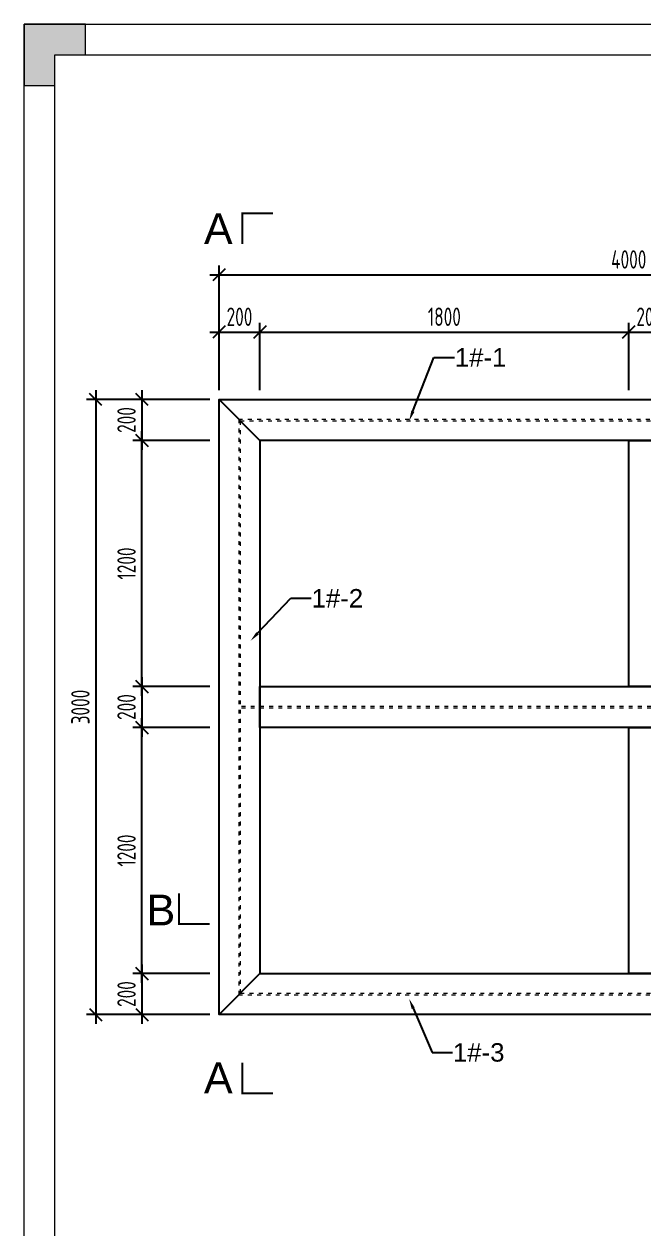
# Model space of a CAD drawing. Header units: millimetres. Extents: x 4 to 2106212, y -117026 to 198097.
# Drawn here: x 1849643 to 1852669, y 184261 to 190137 of the extents above; entities that cross this region are included whole.
import ezdxf
from ezdxf import colors
from ezdxf.entities.mleader import LeaderData, LeaderLine
from ezdxf.math import Vec2, Vec3

# ---------------------------------------------------------------- set-up
doc = ezdxf.new("R2010")
doc.units = ezdxf.units.MM
doc.linetypes.add('CENTER2', pattern=[28.575, 19.05, -3.175, 3.175, -3.175])
for name, color, linetype, lineweight in [('图框', 7, 'Continuous', 13), ('文本', 3, 'Continuous', 13), ('虚线', 1, 'CENTER2', 0)]:
    doc.layers.add(name, color=color, linetype=linetype, lineweight=lineweight)
doc.layers.add('标注', color=9, linetype='Continuous')
doc.layers.add('细实线(绿色)', color=3, linetype='Continuous')
doc.styles.add('Arial', font='arial.ttf')
doc.styles.add('hztxt', font='ros1.shx', dxfattribs={"width": 0.8, "bigfont": 'hztxt.shx'})
doc.styles.get("Standard").update_dxf_attribs({"font": 'arial.ttf'})
doc.dimstyles.new('DIM-30', dxfattribs={"dimscale": 30, "dimtxt": 3, "dimasz": 2, "dimexe": 1.5, "dimexo": 1.5, "dimgap": 1, "dimtad": 1, "dimdec": 1, "dimdsep": 46, "dimtxsty": 'hztxt', "dimblk": 'OBLIQUE', "dimcen": 0, "dimdle": 1.5, "dimclrd": 9, "dimclre": 9, "dimclrt": 2, "dimadec": 1, "dimazin": 0, "dimtfac": 1, "dimtdec": 1, "dimtix": 1, "dimtmove": 2, "dimatfit": 3, "dimldrblk": 'OBLIQUE', "dimfxl": 15, "dimtolj": 1, "dimtzin": 0, "dimarcsym": 1})

# ---------------------------------------------------------------- blocks, each defined once
blk = doc.blocks.new('_Oblique')
at = {"color": 0, "linetype": 'ByBlock', "lineweight": -2}
blk.add_line((-0.5, -0.5), (0.5, 0.5), dxfattribs=at)
blk = doc.blocks.new('*D816')
at = {"color": 9, "lineweight": -2, "transparency": 16777216}
for p, q in [((1849993, 188350.8), (1849993, 185260.8)), ((1850549.6, 188305.8), (1849948, 188305.8)), ((1850549.6, 185305.8), (1849948, 185305.8))]:
    blk.add_line(p, q, dxfattribs=at)
at = {"layer": 'Defpoints', "color": 0, "transparency": 16777216}
for p in [(1850594.6, 188305.8), (1849993, 185305.8), (1850594.6, 185305.8)]:
    blk.add_point(p, dxfattribs=at)
at = {"color": 9, "lineweight": -2, "transparency": 16777216, "xscale": 60, "yscale": 60, "zscale": 60}
for p, rotation in [((1849993, 188305.8), 90), ((1849993, 185305.8), 270)]:
    blk.add_blockref('_Oblique', p, dxfattribs=dict(at, rotation=rotation))
at = {"color": 2, "transparency": 16777216, "insert": (1849918, 186805.8), "char_height": 90, "attachment_point": 5, "rotation": 90, "style": 'hztxt'}
blk.add_mtext('\\A1;3000', dxfattribs=at)
blk = doc.blocks.new('*D800')
at = {"color": 9, "lineweight": -2, "transparency": 16777216}
for p, q in [((1850594.6, 188350.8), (1850594.6, 188958.8)), ((1854594.6, 188350.8), (1854594.6, 188958.8)), ((1850549.6, 188913.8), (1854639.6, 188913.8))]:
    blk.add_line(p, q, dxfattribs=at)
at = {"layer": 'Defpoints', "color": 0, "transparency": 16777216}
for p in [(1854594.6, 188913.8), (1850594.6, 188305.8), (1854594.6, 188305.8)]:
    blk.add_point(p, dxfattribs=at)
at = {"color": 9, "lineweight": -2, "transparency": 16777216, "xscale": 60, "yscale": 60, "zscale": 60, "rotation": 180}
blk.add_blockref('_Oblique', (1850594.6, 188913.8), dxfattribs=at)
at = {"color": 9, "lineweight": -2, "transparency": 16777216, "xscale": 60, "yscale": 60, "zscale": 60}
blk.add_blockref('_Oblique', (1854594.6, 188913.8), dxfattribs=at)
at = {"color": 2, "transparency": 16777216, "insert": (1852594.6, 188988.8), "char_height": 90, "attachment_point": 5, "style": 'hztxt'}
blk.add_mtext('\\A1;4000', dxfattribs=at)
blk = doc.blocks.new('*D817')
at = {"color": 9, "lineweight": -2, "transparency": 16777216}
for p, q in [((1850218.3, 188350.8), (1850218.3, 188060.8)), ((1850549.6, 188305.8), (1850173.3, 188305.8)), ((1850549.6, 188105.8), (1850173.3, 188105.8))]:
    blk.add_line(p, q, dxfattribs=at)
at = {"layer": 'Defpoints', "color": 0, "transparency": 16777216}
for p in [(1850594.6, 188305.8), (1850218.3, 188105.8), (1850594.6, 188105.8)]:
    blk.add_point(p, dxfattribs=at)
at = {"color": 9, "lineweight": -2, "transparency": 16777216, "xscale": 60, "yscale": 60, "zscale": 60}
for p, rotation in [((1850218.3, 188305.8), 90), ((1850218.3, 188105.8), 270)]:
    blk.add_blockref('_Oblique', p, dxfattribs=dict(at, rotation=rotation))
at = {"color": 2, "transparency": 16777216, "insert": (1850143.3, 188205.8), "char_height": 90, "attachment_point": 5, "rotation": 90, "style": 'hztxt'}
blk.add_mtext('\\A1;200', dxfattribs=at)
blk = doc.blocks.new('*D806')
at = {"color": 9, "lineweight": -2, "transparency": 16777216}
for p, q in [((1850549.6, 188634.3), (1850839.6, 188634.3)), ((1850594.6, 188350.8), (1850594.6, 188679.3)), ((1850794.6, 188350.8), (1850794.6, 188679.3))]:
    blk.add_line(p, q, dxfattribs=at)
at = {"layer": 'Defpoints', "color": 0, "transparency": 16777216}
for p in [(1850794.6, 188634.3), (1850594.6, 188305.8), (1850794.6, 188305.8)]:
    blk.add_point(p, dxfattribs=at)
at = {"color": 9, "lineweight": -2, "transparency": 16777216, "xscale": 60, "yscale": 60, "zscale": 60, "rotation": 180}
blk.add_blockref('_Oblique', (1850594.6, 188634.3), dxfattribs=at)
at = {"color": 9, "lineweight": -2, "transparency": 16777216, "xscale": 60, "yscale": 60, "zscale": 60}
blk.add_blockref('_Oblique', (1850794.6, 188634.3), dxfattribs=at)
at = {"color": 2, "transparency": 16777216, "insert": (1850694.6, 188709.3), "char_height": 90, "attachment_point": 5, "style": 'hztxt'}
blk.add_mtext('\\A1;200', dxfattribs=at)
blk = doc.blocks.new('*D807')
at = {"color": 9, "lineweight": -2, "transparency": 16777216}
for p, q in [((1852549.6, 188634.3), (1852839.6, 188634.3)), ((1852594.6, 188350.8), (1852594.6, 188679.3)), ((1852794.6, 188350.8), (1852794.6, 188679.3))]:
    blk.add_line(p, q, dxfattribs=at)
at = {"layer": 'Defpoints', "color": 0, "transparency": 16777216}
for p in [(1852794.6, 188634.3), (1852594.6, 188305.8), (1852794.6, 188305.8)]:
    blk.add_point(p, dxfattribs=at)
at = {"color": 9, "lineweight": -2, "transparency": 16777216, "xscale": 60, "yscale": 60, "zscale": 60, "rotation": 180}
blk.add_blockref('_Oblique', (1852594.6, 188634.3), dxfattribs=at)
at = {"color": 9, "lineweight": -2, "transparency": 16777216, "xscale": 60, "yscale": 60, "zscale": 60}
blk.add_blockref('_Oblique', (1852794.6, 188634.3), dxfattribs=at)
at = {"color": 2, "transparency": 16777216, "insert": (1852694.6, 188709.3), "char_height": 90, "attachment_point": 5, "style": 'hztxt'}
blk.add_mtext('\\A1;200', dxfattribs=at)
blk = doc.blocks.new('*D808')
at = {"color": 9, "lineweight": -2, "transparency": 16777216}
for p, q in [((1850749.6, 188634.3), (1852639.6, 188634.3)), ((1850794.6, 188350.8), (1850794.6, 188679.3)), ((1852594.6, 188350.8), (1852594.6, 188679.3))]:
    blk.add_line(p, q, dxfattribs=at)
at = {"layer": 'Defpoints', "color": 0, "transparency": 16777216}
for p in [(1852594.6, 188634.3), (1850794.6, 188305.8), (1852594.6, 188305.8)]:
    blk.add_point(p, dxfattribs=at)
at = {"color": 9, "lineweight": -2, "transparency": 16777216, "xscale": 60, "yscale": 60, "zscale": 60, "rotation": 180}
blk.add_blockref('_Oblique', (1850794.6, 188634.3), dxfattribs=at)
at = {"color": 9, "lineweight": -2, "transparency": 16777216, "xscale": 60, "yscale": 60, "zscale": 60}
blk.add_blockref('_Oblique', (1852594.6, 188634.3), dxfattribs=at)
at = {"color": 2, "transparency": 16777216, "insert": (1851694.6, 188709.3), "char_height": 90, "attachment_point": 5, "style": 'hztxt'}
blk.add_mtext('\\A1;1800', dxfattribs=at)
blk = doc.blocks.new('*D810')
at = {"color": 9, "lineweight": -2, "transparency": 16777216}
for p, q in [((1850218.3, 186950.8), (1850218.3, 186660.8)), ((1850549.6, 186905.8), (1850173.3, 186905.8)), ((1850549.6, 186705.8), (1850173.3, 186705.8))]:
    blk.add_line(p, q, dxfattribs=at)
at = {"layer": 'Defpoints', "color": 0, "transparency": 16777216}
for p in [(1850594.6, 186905.8), (1850218.3, 186705.8), (1850594.6, 186705.8)]:
    blk.add_point(p, dxfattribs=at)
at = {"color": 9, "lineweight": -2, "transparency": 16777216, "xscale": 60, "yscale": 60, "zscale": 60}
for p, rotation in [((1850218.3, 186905.8), 90), ((1850218.3, 186705.8), 270)]:
    blk.add_blockref('_Oblique', p, dxfattribs=dict(at, rotation=rotation))
at = {"color": 2, "transparency": 16777216, "insert": (1850143.3, 186805.8), "char_height": 90, "attachment_point": 5, "rotation": 90, "style": 'hztxt'}
blk.add_mtext('\\A1;200', dxfattribs=at)
blk = doc.blocks.new('*D811')
at = {"color": 9, "lineweight": -2, "transparency": 16777216}
for p, q in [((1850218.3, 185550.8), (1850218.3, 185260.8)), ((1850549.6, 185505.8), (1850173.3, 185505.8)), ((1850549.6, 185305.8), (1850173.3, 185305.8))]:
    blk.add_line(p, q, dxfattribs=at)
at = {"layer": 'Defpoints', "color": 0, "transparency": 16777216}
for p in [(1850594.6, 185505.8), (1850218.3, 185305.8), (1850594.6, 185305.8)]:
    blk.add_point(p, dxfattribs=at)
at = {"color": 9, "lineweight": -2, "transparency": 16777216, "xscale": 60, "yscale": 60, "zscale": 60}
for p, rotation in [((1850218.3, 185505.8), 90), ((1850218.3, 185305.8), 270)]:
    blk.add_blockref('_Oblique', p, dxfattribs=dict(at, rotation=rotation))
at = {"color": 2, "transparency": 16777216, "insert": (1850143.3, 185405.8), "char_height": 90, "attachment_point": 5, "rotation": 90, "style": 'hztxt'}
blk.add_mtext('\\A1;200', dxfattribs=at)
blk = doc.blocks.new('*D812')
at = {"color": 9, "lineweight": -2, "transparency": 16777216}
for p, q in [((1850218.3, 185460.8), (1850218.3, 186750.8)), ((1850549.6, 186705.8), (1850173.3, 186705.8)), ((1850549.6, 185505.8), (1850173.3, 185505.8))]:
    blk.add_line(p, q, dxfattribs=at)
at = {"layer": 'Defpoints', "color": 0, "transparency": 16777216}
for p in [(1850218.3, 186705.8), (1850594.6, 186705.8), (1850594.6, 185505.8)]:
    blk.add_point(p, dxfattribs=at)
at = {"color": 9, "lineweight": -2, "transparency": 16777216, "xscale": 60, "yscale": 60, "zscale": 60}
for p, rotation in [((1850218.3, 186705.8), 90), ((1850218.3, 185505.8), 270)]:
    blk.add_blockref('_Oblique', p, dxfattribs=dict(at, rotation=rotation))
at = {"color": 2, "transparency": 16777216, "insert": (1850143.3, 186105.8), "char_height": 90, "attachment_point": 5, "rotation": 90, "style": 'hztxt'}
blk.add_mtext('\\A1;1200', dxfattribs=at)
blk = doc.blocks.new('*D813')
at = {"color": 9, "lineweight": -2, "transparency": 16777216}
for p, q in [((1850549.6, 188105.8), (1850173.3, 188105.8)), ((1850218.3, 186860.8), (1850218.3, 188150.8)), ((1850549.6, 186905.8), (1850173.3, 186905.8))]:
    blk.add_line(p, q, dxfattribs=at)
at = {"layer": 'Defpoints', "color": 0, "transparency": 16777216}
for p in [(1850218.3, 188105.8), (1850594.6, 188105.8), (1850594.6, 186905.8)]:
    blk.add_point(p, dxfattribs=at)
at = {"color": 9, "lineweight": -2, "transparency": 16777216, "xscale": 60, "yscale": 60, "zscale": 60}
for p, rotation in [((1850218.3, 188105.8), 90), ((1850218.3, 186905.8), 270)]:
    blk.add_blockref('_Oblique', p, dxfattribs=dict(at, rotation=rotation))
at = {"color": 2, "transparency": 16777216, "insert": (1850143.3, 187505.8), "char_height": 90, "attachment_point": 5, "rotation": 90, "style": 'hztxt'}
blk.add_mtext('\\A1;1200', dxfattribs=at)
blk = doc.blocks.new('*U900')
at = {"layer": '虚线', "color": 252}
blk.add_lwpolyline([(0, 10), (0, -10)], dxfattribs=at)
blk = doc.blocks.new('*U901')
at = {"color": 0, "linetype": 'ByBlock', "lineweight": -2, "transparency": 16777216}
for p in [(0, 3870), (0, 3825), (0, 3780), (0, 3735), (0, 3690), (0, 3645), (0, 3600), (0, 3555), (0, 3510), (0, 3465), (0, 3420), (0, 3375), (0, 3330), (0, 3285), (0, 3240), (0, 3195), (0, 3150), (0, 3105), (0, 3060), (0, 3015), (0, 2970), (0, 2925), (0, 2880), (0, 2835), (0, 2790), (0, 2745), (0, 2700), (0, 2655), (0, 2610), (0, 2565), (0, 2520), (0, 2475), (0, 2430), (0, 2385), (0, 2340), (0, 2295), (0, 2250), (0, 2205), (0, 2160), (0, 2115), (0, 2070), (0, 2025), (0, 1980), (0, 1935), (0, 1890), (0, 1845), (0, 1800), (0, 1755), (0, 1710), (0, 1665), (0, 1620), (0, 1575), (0, 1530), (0, 1485), (0, 1440), (0, 1395), (0, 1350), (0, 1305), (0, 1260), (0, 1215), (0, 1170), (0, 1125), (0, 1080), (0, 1035), (0, 990), (0, 945), (0, 900), (0, 855), (0, 810), (0, 765), (0, 720), (0, 675), (0, 630), (0, 585), (0, 540), (0, 495), (0, 450), (0, 405), (0, 360), (0, 315), (0, 270), (0, 225), (0, 180), (0, 135), (0, 90), (0, 45), (0, 0)]:
    blk.add_blockref('*U900', p, dxfattribs=at)
blk = doc.blocks.new('*U874')
at = {"layer": '虚线', "color": 252}
blk.add_lwpolyline([(0, 10), (0, -10)], dxfattribs=at)
blk = doc.blocks.new('*U875')
at = {"color": 0, "linetype": 'ByBlock', "lineweight": -2, "transparency": 16777216}
for p in [(0, 3870), (0, 3825), (0, 3780), (0, 3735), (0, 3690), (0, 3645), (0, 3600), (0, 3555), (0, 3510), (0, 3465), (0, 3420), (0, 3375), (0, 3330), (0, 3285), (0, 3240), (0, 3195), (0, 3150), (0, 3105), (0, 3060), (0, 3015), (0, 2970), (0, 2925), (0, 2880), (0, 2835), (0, 2790), (0, 2745), (0, 2700), (0, 2655), (0, 2610), (0, 2565), (0, 2520), (0, 2475), (0, 2430), (0, 2385), (0, 2340), (0, 2295), (0, 2250), (0, 2205), (0, 2160), (0, 2115), (0, 2070), (0, 2025), (0, 1980), (0, 1935), (0, 1890), (0, 1845), (0, 1800), (0, 1755), (0, 1710), (0, 1665), (0, 1620), (0, 1575), (0, 1530), (0, 1485), (0, 1440), (0, 1395), (0, 1350), (0, 1305), (0, 1260), (0, 1215), (0, 1170), (0, 1125), (0, 1080), (0, 1035), (0, 990), (0, 945), (0, 900), (0, 855), (0, 810), (0, 765), (0, 720), (0, 675), (0, 630), (0, 585), (0, 540), (0, 495), (0, 450), (0, 405), (0, 360), (0, 315), (0, 270), (0, 225), (0, 180), (0, 135), (0, 90), (0, 45), (0, 0)]:
    blk.add_blockref('*U874', p, dxfattribs=at)
blk = doc.blocks.new('*U898')
at = {"layer": '虚线', "color": 252}
blk.add_lwpolyline([(0, 10), (0, -10)], dxfattribs=at)
blk = doc.blocks.new('*U899')
at = {"color": 0, "linetype": 'ByBlock', "lineweight": -2, "transparency": 16777216}
for p in [(0, 3876.02), (0, 3830.95), (0, 3785.88), (0, 3740.81), (0, 3695.74), (0, 3650.67), (0, 3605.6), (0, 3560.53), (0, 3515.46), (0, 3470.39), (0, 3425.32), (0, 3380.25), (0, 3335.18), (0, 3290.11), (0, 3245.04), (0, 3199.97), (0, 3154.9), (0, 3109.83), (0, 3064.76), (0, 3019.69), (0, 2974.62), (0, 2929.55), (0, 2884.48), (0, 2839.41), (0, 2794.34), (0, 2749.27), (0, 2704.2), (0, 2659.13), (0, 2614.06), (0, 2568.99), (0, 2523.92), (0, 2478.85), (0, 2433.78), (0, 2388.71), (0, 2343.64), (0, 2298.57), (0, 2253.5), (0, 2208.43), (0, 2163.36), (0, 2118.29), (0, 2073.22), (0, 2028.15), (0, 1983.08), (0, 1938.01), (0, 1892.94), (0, 1847.87), (0, 1802.8), (0, 1757.73), (0, 1712.66), (0, 1667.59), (0, 1622.52), (0, 1577.45), (0, 1532.38), (0, 1487.31), (0, 1442.24), (0, 1397.17), (0, 1352.1), (0, 1307.03), (0, 1261.96), (0, 1216.89), (0, 1171.82), (0, 1126.75), (0, 1081.68), (0, 1036.61), (0, 991.54), (0, 946.47), (0, 901.4), (0, 856.33), (0, 811.26), (0, 766.19), (0, 721.12), (0, 676.05), (0, 630.98), (0, 585.91), (0, 540.84), (0, 495.77), (0, 450.7), (0, 405.63), (0, 360.56), (0, 315.49), (0, 270.42), (0, 225.35), (0, 180.28), (0, 135.21), (0, 90.14), (0, 45.07), (0, 0)]:
    blk.add_blockref('*U898', p, dxfattribs=at)
blk = doc.blocks.new('*U902')
at = {"layer": '虚线', "color": 252}
blk.add_lwpolyline([(0, 10), (0, -10)], dxfattribs=at)
blk = doc.blocks.new('*U903')
at = {"color": 0, "linetype": 'ByBlock', "lineweight": -2, "transparency": 16777216}
for p in [(0, 3883.76), (0, 3838.6), (0, 3793.44), (0, 3748.28), (0, 3703.12), (0, 3657.96), (0, 3612.8), (0, 3567.64), (0, 3522.48), (0, 3477.32), (0, 3432.16), (0, 3387), (0, 3341.84), (0, 3296.68), (0, 3251.52), (0, 3206.36), (0, 3161.2), (0, 3116.04), (0, 3070.88), (0, 3025.72), (0, 2980.56), (0, 2935.4), (0, 2890.24), (0, 2845.08), (0, 2799.92), (0, 2754.76), (0, 2709.6), (0, 2664.44), (0, 2619.28), (0, 2574.12), (0, 2528.96), (0, 2483.8), (0, 2438.64), (0, 2393.48), (0, 2348.32), (0, 2303.16), (0, 2258), (0, 2212.84), (0, 2167.68), (0, 2122.52), (0, 2077.36), (0, 2032.2), (0, 1987.04), (0, 1941.88), (0, 1896.72), (0, 1851.56), (0, 1806.4), (0, 1761.24), (0, 1716.08), (0, 1670.92), (0, 1625.76), (0, 1580.6), (0, 1535.44), (0, 1490.28), (0, 1445.12), (0, 1399.96), (0, 1354.8), (0, 1309.64), (0, 1264.48), (0, 1219.32), (0, 1174.16), (0, 1129), (0, 1083.84), (0, 1038.68), (0, 993.52), (0, 948.36), (0, 903.2), (0, 858.04), (0, 812.88), (0, 767.72), (0, 722.56), (0, 677.4), (0, 632.24), (0, 587.08), (0, 541.92), (0, 496.76), (0, 451.6), (0, 406.44), (0, 361.28), (0, 316.12), (0, 270.96), (0, 225.8), (0, 180.64), (0, 135.48), (0, 90.32), (0, 45.16), (0, 0)]:
    blk.add_blockref('*U902', p, dxfattribs=at)
blk = doc.blocks.new('*U890')
at = {"layer": '虚线', "color": 252}
blk.add_lwpolyline([(0, 10), (0, -10)], dxfattribs=at)
blk = doc.blocks.new('*U891')
at = {"color": 0, "linetype": 'ByBlock', "lineweight": -2, "transparency": 16777216}
for p in [(0, 2787.7), (0, 2742), (0, 2696.3), (0, 2650.6), (0, 2604.9), (0, 2559.2), (0, 2513.5), (0, 2467.8), (0, 2422.1), (0, 2376.4), (0, 2330.7), (0, 2285), (0, 2239.3), (0, 2193.6), (0, 2147.9), (0, 2102.2), (0, 2056.5), (0, 2010.8), (0, 1965.1), (0, 1919.4), (0, 1873.7), (0, 1828), (0, 1782.3), (0, 1736.6), (0, 1690.9), (0, 1645.2), (0, 1599.5), (0, 1553.8), (0, 1508.1), (0, 1462.4), (0, 1416.7), (0, 1371), (0, 1325.3), (0, 1279.6), (0, 1233.9), (0, 1188.2), (0, 1142.5), (0, 1096.8), (0, 1051.1), (0, 1005.4), (0, 959.7), (0, 914), (0, 868.3), (0, 822.6), (0, 776.9), (0, 731.2), (0, 685.5), (0, 639.8), (0, 594.1), (0, 548.4), (0, 502.7), (0, 457), (0, 411.3), (0, 365.6), (0, 319.9), (0, 274.2), (0, 228.5), (0, 182.8), (0, 137.1), (0, 91.4), (0, 45.7), (0, 0)]:
    blk.add_blockref('*U890', p, dxfattribs=at)
blk = doc.blocks.new('*U892')
at = {"layer": '虚线', "color": 252}
blk.add_lwpolyline([(0, 10), (0, -10)], dxfattribs=at)
blk = doc.blocks.new('*U893')
at = {"color": 0, "linetype": 'ByBlock', "lineweight": -2, "transparency": 16777216}
for p in [(0, 2771.84), (0, 2726.4), (0, 2680.96), (0, 2635.52), (0, 2590.08), (0, 2544.64), (0, 2499.2), (0, 2453.76), (0, 2408.32), (0, 2362.88), (0, 2317.44), (0, 2272), (0, 2226.56), (0, 2181.12), (0, 2135.68), (0, 2090.24), (0, 2044.8), (0, 1999.36), (0, 1953.92), (0, 1908.48), (0, 1863.04), (0, 1817.6), (0, 1772.16), (0, 1726.72), (0, 1681.28), (0, 1635.84), (0, 1590.4), (0, 1544.96), (0, 1499.52), (0, 1454.08), (0, 1408.64), (0, 1363.2), (0, 1317.76), (0, 1272.32), (0, 1226.88), (0, 1181.44), (0, 1136), (0, 1090.56), (0, 1045.12), (0, 999.68), (0, 954.24), (0, 908.8), (0, 863.36), (0, 817.92), (0, 772.48), (0, 727.04), (0, 681.6), (0, 636.16), (0, 590.72), (0, 545.28), (0, 499.84), (0, 454.4), (0, 408.96), (0, 363.52), (0, 318.08), (0, 272.64), (0, 227.2), (0, 181.76), (0, 136.32), (0, 90.88), (0, 45.44), (0, 0)]:
    blk.add_blockref('*U892', p, dxfattribs=at)
blk = doc.blocks.new('*U882')
at = {"layer": '虚线', "color": 252}
blk.add_lwpolyline([(0, 10), (0, -10)], dxfattribs=at)
blk = doc.blocks.new('*U883')
at = {"color": 0, "linetype": 'ByBlock', "lineweight": -2, "transparency": 16777216}
for p in [(0, 3876.02), (0, 3830.95), (0, 3785.88), (0, 3740.81), (0, 3695.74), (0, 3650.67), (0, 3605.6), (0, 3560.53), (0, 3515.46), (0, 3470.39), (0, 3425.32), (0, 3380.25), (0, 3335.18), (0, 3290.11), (0, 3245.04), (0, 3199.97), (0, 3154.9), (0, 3109.83), (0, 3064.76), (0, 3019.69), (0, 2974.62), (0, 2929.55), (0, 2884.48), (0, 2839.41), (0, 2794.34), (0, 2749.27), (0, 2704.2), (0, 2659.13), (0, 2614.06), (0, 2568.99), (0, 2523.92), (0, 2478.85), (0, 2433.78), (0, 2388.71), (0, 2343.64), (0, 2298.57), (0, 2253.5), (0, 2208.43), (0, 2163.36), (0, 2118.29), (0, 2073.22), (0, 2028.15), (0, 1983.08), (0, 1938.01), (0, 1892.94), (0, 1847.87), (0, 1802.8), (0, 1757.73), (0, 1712.66), (0, 1667.59), (0, 1622.52), (0, 1577.45), (0, 1532.38), (0, 1487.31), (0, 1442.24), (0, 1397.17), (0, 1352.1), (0, 1307.03), (0, 1261.96), (0, 1216.89), (0, 1171.82), (0, 1126.75), (0, 1081.68), (0, 1036.61), (0, 991.54), (0, 946.47), (0, 901.4), (0, 856.33), (0, 811.26), (0, 766.19), (0, 721.12), (0, 676.05), (0, 630.98), (0, 585.91), (0, 540.84), (0, 495.77), (0, 450.7), (0, 405.63), (0, 360.56), (0, 315.49), (0, 270.42), (0, 225.35), (0, 180.28), (0, 135.21), (0, 90.14), (0, 45.07), (0, 0)]:
    blk.add_blockref('*U882', p, dxfattribs=at)
blk = doc.blocks.new('*U884')
at = {"layer": '虚线', "color": 252}
blk.add_lwpolyline([(0, 10), (0, -10)], dxfattribs=at)
blk = doc.blocks.new('*U885')
at = {"color": 0, "linetype": 'ByBlock', "lineweight": -2, "transparency": 16777216}
for p in [(0, 3883.76), (0, 3838.6), (0, 3793.44), (0, 3748.28), (0, 3703.12), (0, 3657.96), (0, 3612.8), (0, 3567.64), (0, 3522.48), (0, 3477.32), (0, 3432.16), (0, 3387), (0, 3341.84), (0, 3296.68), (0, 3251.52), (0, 3206.36), (0, 3161.2), (0, 3116.04), (0, 3070.88), (0, 3025.72), (0, 2980.56), (0, 2935.4), (0, 2890.24), (0, 2845.08), (0, 2799.92), (0, 2754.76), (0, 2709.6), (0, 2664.44), (0, 2619.28), (0, 2574.12), (0, 2528.96), (0, 2483.8), (0, 2438.64), (0, 2393.48), (0, 2348.32), (0, 2303.16), (0, 2258), (0, 2212.84), (0, 2167.68), (0, 2122.52), (0, 2077.36), (0, 2032.2), (0, 1987.04), (0, 1941.88), (0, 1896.72), (0, 1851.56), (0, 1806.4), (0, 1761.24), (0, 1716.08), (0, 1670.92), (0, 1625.76), (0, 1580.6), (0, 1535.44), (0, 1490.28), (0, 1445.12), (0, 1399.96), (0, 1354.8), (0, 1309.64), (0, 1264.48), (0, 1219.32), (0, 1174.16), (0, 1129), (0, 1083.84), (0, 1038.68), (0, 993.52), (0, 948.36), (0, 903.2), (0, 858.04), (0, 812.88), (0, 767.72), (0, 722.56), (0, 677.4), (0, 632.24), (0, 587.08), (0, 541.92), (0, 496.76), (0, 451.6), (0, 406.44), (0, 361.28), (0, 316.12), (0, 270.96), (0, 225.8), (0, 180.64), (0, 135.48), (0, 90.32), (0, 45.16), (0, 0)]:
    blk.add_blockref('*U884', p, dxfattribs=at)
blk = doc.blocks.new('*U872')
at = {"layer": '细实线(绿色)', "elevation": 0}
for points in [[(-1956.7, 1300), (-2156.7, 1500), (1843.3, 1500), (1843.3, 1300)], [(-2156.7, 1500), (-1956.7, 1300), (-1956.7, -1300), (-2156.7, -1500)], [(-155.7, 1300), (44.3, 1300), (44.3, 100), (-155.7, 100)], [(-1956.7, -100), (-1956.7, 100), (1843.3, 100), (1843.3, -100)], [(-155.7, -100), (44.3, -100), (44.3, -1300), (-155.7, -1300)], [(-2156.7, -1500), (-1956.7, -1300), (1843.3, -1300), (1843.3, -1500)]]:
    blk.add_lwpolyline(points, close=True, dxfattribs=at)
for name, p in [('*U891', (-2060.7, -1394, 0)), ('*U893', (-2052.7, -1386, 0))]:
    blk.add_blockref(name, p)
at = {"xscale": -1, "rotation": 90}
for name, p in [('*U885', (1833.3, 1404, 0)), ('*U883', (1833.3, 1396, 0))]:
    blk.add_blockref(name, p, dxfattribs=at)
at = {"rotation": 90}
for name, p in [('*U901', (1833.3, 4, 0)), ('*U875', (1833.3, -4, 0)), ('*U903', (1833.3, -1404, 0)), ('*U899', (1833.3, -1396, 0))]:
    blk.add_blockref(name, p, dxfattribs=at)
blk = doc.blocks.new('*U873')
at = {"color": 0, "linetype": 'ByBlock', "lineweight": -2, "transparency": 16777216}
blk.add_blockref('*U872', (0, 0), dxfattribs=at)
blk = doc.blocks.new('GW-TK')
at = {"layer": '图框', "linetype": 'Continuous', "lineweight": 0}
h = blk.add_hatch(color=256, dxfattribs=at)
h.dxf.hatch_style = 1
h.paths.add_polyline_path([(927183.55, 464715.01), (927183.55, 464705.01), (927188.55, 464705.01), (927188.55, 464710.01), (927193.56, 464710.01), (927193.56, 464715.01)])
blk.add_lwpolyline([(927188.55, 464705.01), (927188.55, 464710.01), (927193.56, 464710.01), (927193.56, 464715.01), (927183.55, 464715.01), (927183.55, 464705.01)], close=True, dxfattribs=at)
at = {"layer": '图框'}
for points in [[(927183.55, 464715.01), (927603.55, 464715.01), (927603.55, 464418.01), (927183.55, 464418.01)], [(927188.55, 464710.01), (927598.55, 464710.01), (927598.55, 464423.01), (927188.55, 464423.01)]]:
    blk.add_lwpolyline(points, close=True, dxfattribs=at)

msp = doc.modelspace()

# ---------------------------------------------------------------- linework, layer by layer
at = {"const_width": 10, "elevation": -0.0005}
for points in [[(1850708.1509, 189064.3692), (1850708.1509, 189214.3692), (1850858.1509, 189214.3692)], [(1850549.5746, 185748.0403), (1850399.5746, 185748.0403), (1850399.5746, 185898.0403)], [(1850708.1509, 185072.146), (1850708.1509, 184922.146), (1850858.1509, 184922.146)]]:
    msp.add_lwpolyline(points, dxfattribs=at)

# ---------------------------------------------------------------- block references
msp.add_blockref('*U873', (1852751.3002, 186805.7956, 0.0003))
at = {"layer": '文本', "xscale": 30, "yscale": 30, "zscale": 30}
msp.add_blockref('GW-TK', (-25965863.4089, -13751313.6738), dxfattribs=at)

# ---------------------------------------------------------------- texts
for s, p in [('A', (1850521.329, 189064.104, -0.0005)), ('B', (1850241.3236, 185740.8562, -0.0005)), ('A', (1850521.329, 184922.4112, -0.0005))]:
    msp.add_text(s, height=150).set_placement(p)

# ---------------------------------------------------------------- dimensions: what is measured, and where the dimension line sits
at = {"color": 7}
for base, p1, p2, picture, middle in [((1854594.5673, 188913.7541), (1850594.5673, 188305.7956), (1854594.5673, 188305.7956), '*D800', (1852594.5673, 188988.7541)), ((1850794.5673, 188634.3113), (1850594.5673, 188305.7956), (1850794.5673, 188305.7956), '*D806', (1850694.5673, 188709.3113)), ((1852594.5673, 188634.3113), (1850794.5673, 188305.7956), (1852594.5673, 188305.7956), '*D808', (1851694.5673, 188709.3113)), ((1852794.5673, 188634.3113), (1852594.5673, 188305.7956), (1852794.5673, 188305.7956), '*D807', (1852694.5673, 188709.3113))]:
    dim = msp.add_linear_dim(base=base, p1=p1, p2=p2, dimstyle='DIM-30', dxfattribs=at)
    dim.commit()
    dim.dimension.update_dxf_attribs({"geometry": picture, "text_midpoint": middle})
for base, p1, p2, picture, middle in [((1849992.9911, 185305.7956), (1850594.5673, 188305.7956), (1850594.5673, 185305.7956), '*D816', (1849917.9911, 186805.7956)), ((1850218.3048, 188105.7956), (1850594.5673, 188305.7956), (1850594.5673, 188105.7956), '*D817', (1850143.3048, 188205.7956)), ((1850218.3048, 188105.7956), (1850594.5673, 186905.7956), (1850594.5673, 188105.7956), '*D813', (1850143.3048, 187505.7956)), ((1850218.3048, 186705.7956), (1850594.5673, 186905.7956), (1850594.5673, 186705.7956), '*D810', (1850143.3048, 186805.7956)), ((1850218.3048, 186705.7956), (1850594.5673, 185505.7956), (1850594.5673, 186705.7956), '*D812', (1850143.3048, 186105.7956)), ((1850218.3048, 185305.7956), (1850594.5673, 185505.7956), (1850594.5673, 185305.7956), '*D811', (1850143.3048, 185405.7956))]:
    dim = msp.add_linear_dim(base=base, p1=p1, p2=p2, angle=90, dimstyle='DIM-30', dxfattribs=at)
    dim.commit()
    dim.dimension.update_dxf_attribs({"geometry": picture, "text_midpoint": middle})

# ---------------------------------------------------------------- leaders
at = {"layer": '标注', "color": 6}
ml = msp.add_multileader_mtext('Standard', dxfattribs=at)
ml.set_content('1#-1', color=6, style='Arial')
ml.set_leader_properties(color=251)
ml.build(insert=Vec2(0, 0))
ml.multileader.update_dxf_attribs({"dogleg_length": 100, "arrow_head_size": 50})
ctx = ml.context
ctx.base_point, ctx.char_height, ctx.arrow_head_size, ctx.plane_origin = Vec3(1851743.5433, 188511.1439), 90, 50, Vec3(1855823.0355, 180134.6432)
notes = []
notes.append((ctx, [(0, (1, 1, 0), (1851643.5433, 188511.1439), (1, 0), 100, [(0, [(1851522.8369, 188201.6155)], 0, [])])]))
ctx.mtext.insert, ctx.mtext.width, ctx.mtext.flow_direction = Vec3(1851745.5433, 188556.1439), 124, 5
ml = msp.add_multileader_mtext('Standard', dxfattribs=at)
ml.set_content('1#-2', color=6, style='Arial')
ml.set_leader_properties(color=251)
ml.build(insert=Vec2(0, 0))
ml.multileader.update_dxf_attribs({"dogleg_length": 100, "arrow_head_size": 50})
ctx = ml.context
ctx.base_point, ctx.char_height, ctx.arrow_head_size, ctx.plane_origin = Vec3(1851044.6166, 187336.291), 90, 50, Vec3(1855037.7526, 179452.4208)
notes.append((ctx, [(0, (1, 1, 0), (1850944.6166, 187336.291), (1, 0), 100, [(0, [(1850748.9176, 187129.3098)], 0, [])])]))
ctx.mtext.insert, ctx.mtext.width, ctx.mtext.flow_direction = Vec3(1851046.6166, 187381.291), 124, 5
ml = msp.add_multileader_mtext('Standard', dxfattribs=at)
ml.set_content('1#-3', color=6, style='Arial')
ml.set_leader_properties(color=251)
ml.build(insert=Vec2(0, 0))
ml.multileader.update_dxf_attribs({"dogleg_length": 100, "arrow_head_size": 50})
ctx = ml.context
ctx.base_point, ctx.char_height, ctx.arrow_head_size, ctx.plane_origin = Vec3(1851734.4879, 185120.6855), 90, 50, Vec3(1855823.0355, 178315.5949)
notes.append((ctx, [(0, (1, 1, 0), (1851634.4879, 185120.6855), (1, 0), 100, [(0, [(1851522.8369, 185382.5672)], 0, [])])]))
ctx.mtext.insert, ctx.mtext.width, ctx.mtext.flow_direction = Vec3(1851736.4879, 185166.4408), 124, 5
for ctx, leaders in notes:
    for number, flags, end, landing, length, lines in leaders:
        leader = LeaderData()
        leader.index, (leader.has_last_leader_line, leader.has_dogleg_vector, leader.attachment_direction) = number, flags
        leader.last_leader_point, leader.dogleg_vector, leader.dogleg_length = Vec3(end), Vec3(landing), length
        for number, points, colour, breaks in lines:
            line = LeaderLine()
            line.index, line.vertices, line.color, line.breaks = number, Vec3.list(points), colors.encode_raw_color(colour), breaks
            leader.lines.append(line)
        ctx.leaders.append(leader)

doc.saveas('drawing.dxf')
